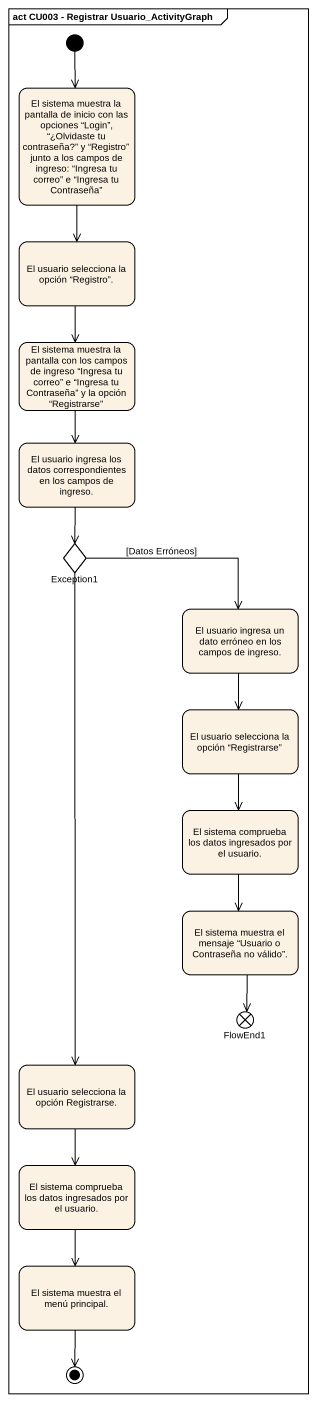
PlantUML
@startuml
mainframe act CU003 - Registrar Usuario_ActivityGraph
hide empty description
state "El sistema muestra la pantalla de inicio con las opciones “Login”, “¿Olvidaste tu contraseña?” y “Registro” junto a los campos de ingreso: “Ingresa tu correo” e “Ingresa tu Contraseña”" as El_sistema_muestra_la
state "El usuario selecciona la opción “Registro”." as El_usuario_selecciona_la
state "El sistema muestra la pantalla con los campos de ingreso “Ingresa tu correo” e “Ingresa tu Contraseña” y la opción “Registrarse”" as El_sistema_muestra_la_2
state "El usuario ingresa los datos correspondientes en los campos de ingreso." as El_usuario_ingresa_los
state Exception1 <<choice>>
state "El usuario ingresa un dato erróneo en los campos de ingreso." as El_usuario_ingresa_un_dato
state "El usuario selecciona la opción “Registrarse”" as El_usuario_selecciona_la_2
state "El sistema comprueba los datos ingresados por el usuario." as El_sistema_comprueba_los
state "El sistema muestra el mensaje “Usuario o Contraseña no válido”." as El_sistema_muestra_el
state FlowEnd1 <<end>>
state "El usuario selecciona la opción Registrarse." as El_usuario_selecciona_la_3
state "El sistema comprueba los datos ingresados por el usuario." as El_sistema_comprueba_los_2
state "El sistema muestra el menú principal." as El_sistema_muestra_el_menú
[*] --> El_sistema_muestra_la
El_sistema_muestra_la --> El_usuario_selecciona_la
El_usuario_selecciona_la --> El_sistema_muestra_la_2
El_sistema_muestra_la_2 --> El_usuario_ingresa_los
El_usuario_ingresa_los --> Exception1
Exception1 -right-> El_usuario_ingresa_un_dato : [Datos Erróneos]
Exception1 --> El_usuario_selecciona_la_3
El_usuario_ingresa_un_dato --> El_usuario_selecciona_la_2
El_usuario_selecciona_la_2 --> El_sistema_comprueba_los
El_sistema_comprueba_los --> El_sistema_muestra_el
El_sistema_muestra_el --> FlowEnd1
El_usuario_selecciona_la_3 --> El_sistema_comprueba_los_2
El_sistema_comprueba_los_2 --> El_sistema_muestra_el_menú
El_sistema_muestra_el_menú --> [*]
@enduml
